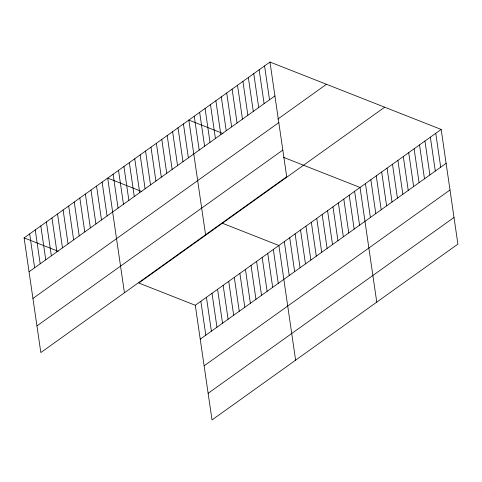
<?xml version="1.0" encoding="UTF-8"?>
<svg xmlns="http://www.w3.org/2000/svg" width="482" height="482" viewBox="0 0 482 482"><rect width="100%" height="100%" fill="white"/><g stroke="black" fill="none" stroke-linecap="round" stroke-linejoin="round"><path stroke-width="0.72" d="M269.98 62.051L286.712 176.731L40.831 352.565L24.1 237.885L269.98 62.051L441.169 129.435L457.9 244.115L212.02 419.949L195.288 305.269L138.798 283.03L384.678 107.203M29.047 271.776L274.921 95.942M277.789 119.102L326.471 84.29M32.933 298.436L278.813 122.603M36.939 325.904L282.82 150.071M195.288 305.269L441.169 129.435M200.235 339.159L446.115 163.332M204.127 365.82L450.001 189.986M208.134 393.288L454.008 217.454M223.015 133.526L188.842 120.078L205.567 234.758M283.488 157.331L360.03 187.462L376.761 302.142M141.877 191.553L107.697 178.099L124.428 292.779M222.395 223.25L278.891 245.489L295.617 360.168M24.1 237.885L58.274 251.333M435.758 133.309L440.705 167.2M430.354 137.177L435.294 171.068M424.943 141.045L429.884 174.936M419.533 144.913L424.479 178.804M414.122 148.781L419.069 182.672M408.712 152.649L413.658 186.54M403.307 156.517L408.248 190.408M397.897 160.386L402.838 194.276M392.487 164.254L397.433 198.144M387.076 168.122L392.023 202.012M381.666 171.99L386.612 205.88M376.255 175.858L381.202 209.748M370.851 179.726L375.791 213.616M365.44 183.594L370.381 217.484M354.619 191.33L359.566 225.221M349.209 195.198L354.156 229.089M343.805 199.066L348.745 232.957M338.394 202.934L343.335 236.825M332.984 206.802L337.93 240.693M327.573 210.67L332.52 244.561M322.163 214.538L327.109 248.429M316.752 218.406L321.699 252.297M311.348 222.274L316.288 256.165M305.937 226.142L310.878 260.039M300.527 230.01L305.474 263.907M295.117 233.884L300.063 267.775M289.706 237.753L294.653 271.643M264.57 65.92L269.516 99.81M284.302 241.621L289.242 275.511M259.159 69.788L264.106 103.678M253.749 73.656L258.695 107.546M248.344 77.524L253.285 111.414M273.318 249.471L278.259 283.362M242.934 81.392L247.875 115.282M267.745 253.46L272.685 287.35M237.524 85.26L242.47 119.15M262.172 257.442L267.112 291.333M232.113 89.128L237.06 123.018M256.599 261.431L261.539 295.321M226.703 92.996L231.649 126.886M251.026 265.413L255.966 299.304M221.298 96.864L226.239 130.755M245.452 269.402L250.393 303.292M215.888 100.732L220.828 134.623M239.879 273.384L244.82 307.275M210.477 104.6L215.418 138.497M234.306 277.373L239.247 311.264M205.067 108.468L210.013 142.365M228.733 281.355L233.674 315.246M199.656 112.342L204.603 146.233M223.16 285.344L228.1 319.235M194.246 116.21L199.193 150.101M217.581 289.327L222.527 323.217M212.008 293.315L216.954 327.206M183.431 123.946L188.372 157.837M206.435 297.298L211.381 331.188M178.021 127.814L182.967 161.705M200.861 301.286L205.808 335.177M172.61 131.682L177.557 165.573M167.2 135.55L172.146 169.441M161.795 139.419L166.736 173.309M156.385 143.287L161.325 177.177M150.974 147.155L155.915 181.045M145.564 151.023L150.511 184.913M140.154 154.891L145.1 188.781M134.743 158.759L139.69 192.649M129.339 162.627L134.279 196.517M123.928 166.495L128.869 200.385M118.518 170.363L123.464 204.254M113.107 174.231L118.054 208.122M102.124 182.088L107.07 215.978M96.551 186.07L101.497 219.961M90.978 190.059L95.924 223.949M85.404 194.041L90.351 227.932M79.831 198.03L84.778 231.92M74.258 202.012L79.205 235.903M68.685 206.001L73.632 239.891M63.112 209.983L68.058 243.874M57.539 213.972L62.485 247.862M51.966 217.954L56.912 251.845M46.393 221.943L51.339 255.834M40.819 225.925L45.766 259.816M35.246 229.914L40.193 263.805M29.673 233.897L34.62 267.787"/></g></svg>
